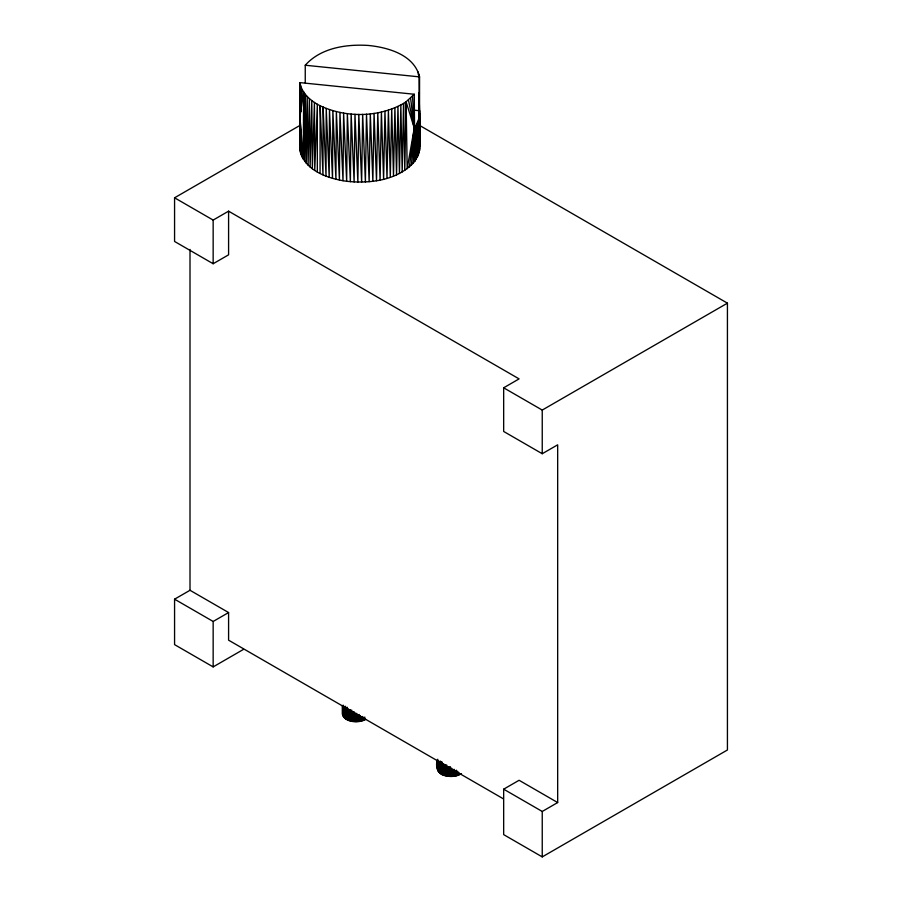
<?xml version="1.0" encoding="UTF-8"?>
<svg xmlns="http://www.w3.org/2000/svg" width="902" height="902" viewBox="0 0 902 902"><rect width="100%" height="100%" fill="white"/><g stroke="black" fill="none" stroke-linecap="round" stroke-linejoin="round"><path stroke-width="1.35" d="M320.063 173.455L320.131 105.771C310.886 101.058 301.674 93.413 299.949 82.612L414.266 94.248L414.841 161.221C398.425 180.355 370.395 183.839 346.661 181.279C327.854 178.652 302.835 170.207 299.768 148.548L299.746 114.25L300.648 107.586L300.727 111.803M365.705 719.345C358.759 723.799 340.539 722.412 343.132 711.272M419.768 112.964L419.746 148.548L418.325 155.02L414.841 161.221L415.766 126.054L419.407 117.418L418.968 103.753M414.266 94.248L406.103 101.757L407.185 168.697L414.266 128.107L415.766 126.054L416.228 159.203L417.04 123.946L417.389 157.128L418.066 121.804L418.325 155.02L418.866 119.616L419.035 152.878L419.407 117.418L419.509 150.724L419.565 76.884C414.255 54.842 388.243 47.423 368.366 45.45C346.21 44.018 320.762 47.851 305.248 65.237L305.248 82.849M300.637 111.724L300.648 107.586M299.915 130.204L299.802 112.017L299.768 148.548L299.949 116.471L303.67 92.083L303.286 159.203L299.746 114.25M300.445 85.036L300.005 150.724M419.069 74.46L419.509 144.196M406.103 101.757L404.772 170.377L403.566 103.437L406.103 101.757L414.266 128.107L413.229 163.194M418.979 124.623L419.565 110.732L418.968 92.782M301.234 87.426L299.949 116.471L300.479 152.878M411.413 165.1L414.266 128.107L412.541 96.243M419.024 117.497L419.013 101.171M302.305 89.772L299.949 116.471L301.189 155.02M409.395 166.938L414.266 128.107L410.602 98.16M419.013 114.904L419.565 110.732L413.995 110.168M437.38 768.222L438.068 766.08M461.497 773.612C456.818 776.645 450.808 777.039 445.487 775.788C437.977 774.75 435.012 766.745 437.38 759.867M174.571 197.797L213.154 220.077L228.589 211.169L228.589 254.826L213.154 263.734L174.571 241.454L174.571 197.797L300.062 125.355M419.407 125.322L727.429 303.162L727.429 749.979L542.237 856.9L503.666 834.621L503.666 789.182L542.237 811.462L557.673 802.554L557.673 444.821L542.237 453.729L503.666 431.46L503.666 387.804L519.09 378.885L228.589 211.169M243.608 649.316L213.154 666.905L174.571 644.626L174.571 599.187L190.006 590.28L228.589 612.548L228.589 640.172L503.293 798.777M503.666 387.804L542.237 410.072L727.429 303.162M174.571 599.187L213.154 621.467L228.589 612.548M503.666 789.182L519.09 780.275L557.673 802.554M305.248 65.237L419.565 76.884M408.448 99.998L414.266 128.107M302.125 157.128L299.949 116.471L299.949 82.612M418.28 72.07L418.37 74.832M303.67 92.083L304.673 161.221L305.304 94.315L306.285 163.194L307.21 96.491L308.101 165.1L309.375 98.577L310.119 166.938L311.799 100.573L312.34 168.697L314.448 102.467L314.742 170.377L317.324 104.249L317.324 171.966M419.565 110.732L419.746 146.372M542.237 410.072L542.237 453.729M542.237 811.462L542.237 856.9M458.712 772.292L458.712 775.077M457.641 771.289L457.641 775.461M456.513 770.218L456.513 775.788M455.33 770.477L455.33 776.047M454.123 769.293L454.123 776.25M452.883 769.417L452.883 776.385M451.631 768.098L451.631 776.453M450.369 766.7L450.369 776.453M449.117 766.644L449.117 776.385M447.877 766.508L447.877 776.25M446.67 764.919L446.67 776.047M445.487 764.648L445.487 775.788M444.359 764.321L444.359 775.461M443.288 763.949L443.288 775.077M442.284 762.111L442.284 774.638M441.36 761.626L441.36 774.153M440.503 761.085L440.503 773.612M439.748 761.897L439.748 773.037M439.082 761.277L439.082 772.416M438.519 760.623L438.519 771.762M438.068 761.344L438.068 771.086M437.718 759.247L437.718 770.387M437.493 759.924L437.493 769.677M364.78 717.045L364.78 719.83M363.765 717.485L363.765 720.27M362.694 716.47L362.694 720.653M361.567 716.797L361.567 720.98M360.394 715.669L360.394 721.239M359.188 714.474L359.188 721.442M357.947 714.609L357.947 721.566M356.696 713.29L356.696 721.634M355.433 713.29L355.433 721.634M354.182 711.825L354.182 721.566M352.941 711.689L352.941 721.442M351.724 710.099L351.724 721.239M350.551 709.84L350.551 720.98M349.424 709.513L349.424 720.653M348.352 709.13L348.352 720.27M347.349 707.303L347.349 719.83M346.413 708.205L346.413 719.345M345.567 706.277L345.567 718.804M344.812 707.089L344.812 718.217M344.147 706.469L344.147 717.609M343.583 705.815L343.583 716.955M343.132 705.138L343.132 716.278M342.783 705.826L342.783 715.579M342.546 705.725L342.546 714.858M342.433 705.781L342.433 714.136M213.154 220.077L213.154 263.734M213.154 621.467L213.154 666.905M190.006 249.448L190.006 590.28M323.096 107.18L322.972 174.841L320.131 105.771C346.109 117.903 378.434 117.621 403.566 103.437L402.191 171.966L400.849 105.004L399.451 173.455L397.951 106.47L396.542 174.841L394.907 107.834L393.498 176.115L391.716 109.074L390.307 177.288L388.401 110.202L387.003 178.337L384.962 111.194L383.598 179.261L381.411 112.062L380.092 180.062L377.78 112.795L376.506 180.738L374.071 113.393L372.853 181.279L370.305 113.855L369.143 181.685L366.505 114.182L365.4 181.956L362.66 114.351L361.646 182.091L358.816 114.396L357.868 182.091L354.971 114.283L354.114 181.956L351.149 114.035L350.371 181.685L347.36 113.652L346.661 181.279L343.617 113.122L343.008 180.738L339.941 112.457L339.423 180.062L336.356 111.656L335.927 179.261L332.861 110.721L332.511 178.337L329.478 109.661L329.207 177.288L326.22 108.477L326.028 176.115L323.096 107.18"/></g></svg>
